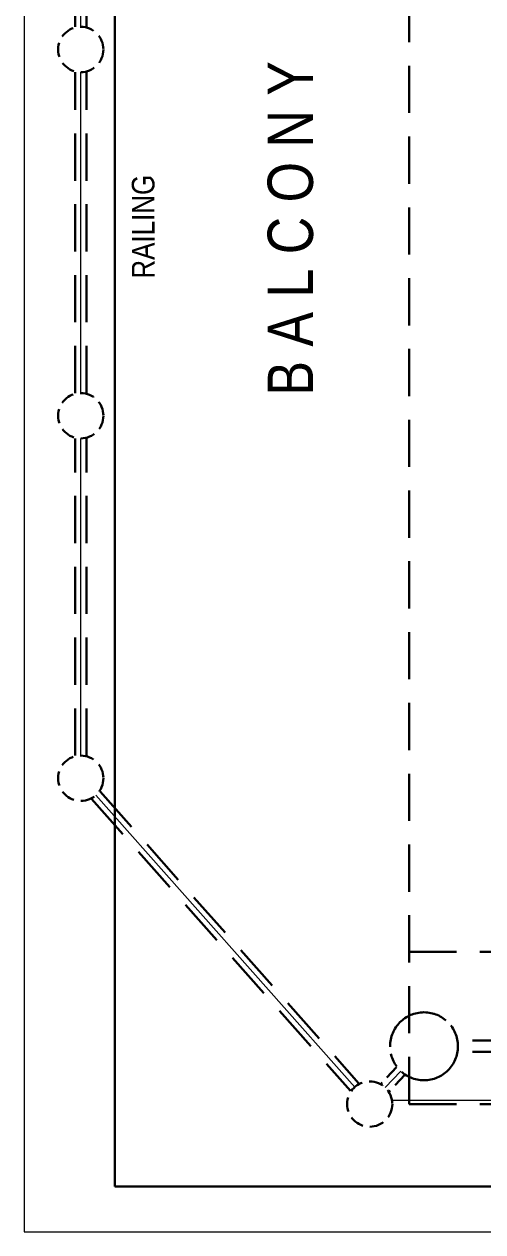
# Model space of a CAD drawing. Header units: inches. Extents: x -298 to 15350, y -6 to 2753.
# Drawn here: x 7122.6 to 7244.1, y 1245.8 to 1565.6 of the extents above; entities that cross this region are included whole.
import ezdxf

# ---------------------------------------------------------------- set-up
doc = ezdxf.new("R2010")
doc.units = ezdxf.units.IN
doc.header["$MEASUREMENT"] = 0
doc.linetypes.add('CENTER', pattern=[2, 1.25, -0.25, 0.25, -0.25])
doc.linetypes.add('HIDDEN', pattern=[0.375, 0.25, -0.125])
doc.layers.add('ROOF', color=7, linetype='HIDDEN', lineweight=30)
doc.layers.add('WALL FRAMING', color=9, linetype='CENTER', lineweight=30)
doc.layers.add('TEXT80', color=9, linetype='Continuous')
doc.layers.add('TITLE BLOCK', color=7, linetype='Continuous')
doc.styles.add('ARCHENT', font='technical.ttf', dxfattribs={"height": 6})

msp = doc.modelspace()

# ---------------------------------------------------------------- linework, layer by layer
at = {"layer": 'ROOF', "color": 7, "linetype": 'HIDDEN', "ltscale": 50}
for p, q in [((7224.59281, 1279.60633), (7224.59281, 1740.90935)), ((7136.09281, 1371.90935), (7136.09281, 1455.90935)), ((7139.09281, 1371.90935), (7139.09281, 1455.90935)), ((7140.45151, 1360.42502), (7209.02408, 1283.10017)), ((7142.69605, 1362.41551), (7211.26862, 1285.09066)), ((7224.59281, 1279.60633), (7787.59281, 1279.60633))]:
    msp.add_line(p, q, dxfattribs=at)
at = {"layer": 'ROOF', "linetype": 'HIDDEN', "ltscale": 50}
for p, q in [((7136.09281, 1564.90935), (7136.09281, 1648.90935)), ((7139.09281, 1564.90935), (7139.09281, 1648.90935)), ((7136.09281, 1467.90935), (7136.09281, 1552.90935)), ((7139.09281, 1467.90935), (7139.09281, 1552.90935)), ((7224.59281, 1319.90935), (7787.59281, 1319.90935)), ((7272.59281, 1296.40935), (7237.50847, 1296.40935)), ((7272.59281, 1293.40935), (7237.50847, 1293.40935))]:
    msp.add_line(p, q, dxfattribs=at)
at = {"layer": 'ROOF', "linetype": 'Continuous', "lineweight": 20, "ltscale": 50}
for p, q in [((7137.59281, 1564.90935), (7137.59281, 1648.90935)), ((7137.59281, 1467.90935), (7137.59281, 1552.90935)), ((7220.0434, 1280.60633), (7757.59281, 1280.60633))]:
    msp.add_line(p, q, dxfattribs=at)
at = {"layer": 'ROOF', "color": 7, "linetype": 'Continuous', "lineweight": 20, "ltscale": 50}
for p, q in [((7137.59281, 1371.90935), (7137.59281, 1455.90935)), ((7141.57378, 1361.42027), (7210.14635, 1284.09541))]:
    msp.add_line(p, q, dxfattribs=at)
at = {"layer": 'ROOF', "color": 7, "linetype": 'HIDDEN', "ltscale": 15}
for p, q in [((7221.25205, 1289.37814), (7217.14315, 1285.00585)), ((7223.43819, 1287.32369), (7219.32929, 1282.9514))]:
    msp.add_line(p, q, dxfattribs=at)
at = {"layer": 'ROOF', "color": 7, "linetype": 'Continuous', "lineweight": 20, "ltscale": 150}
msp.add_line((7222.34512, 1288.35091), (7218.23622, 1283.97862), dxfattribs=at)
at = {"layer": 'ROOF', "ltscale": 15}
for centre, radius in [((7137.59281, 1558.90935), 6), ((7137.59281, 1461.90935), 6), ((7137.59281, 1365.90935), 6), ((7228.50847, 1294.90935), 9), ((7214.12732, 1279.60633), 6)]:
    msp.add_circle(centre, radius, dxfattribs=at)
at = {"layer": 'TITLE BLOCK', "color": 7, "linetype": 'Continuous', "lineweight": 0, "ltscale": 0.5}
for p, q in [((7122.5914, 1773.76344), (7122.5914, 1245.76553)), ((7122.5914, 1245.76553), (7938.57585, 1245.76553))]:
    msp.add_line(p, q, dxfattribs=at)
at = {"layer": 'TITLE BLOCK', "color": 7, "linetype": 'Continuous', "lineweight": 30, "ltscale": 0.5}
for p, q in [((7146.5914, 1761.76344), (7146.5914, 1257.76553)), ((7146.5914, 1257.76553), (7926.57585, 1257.76553))]:
    msp.add_line(p, q, dxfattribs=at)
at = {"layer": 'WALL FRAMING', "ltscale": 15}
msp.add_line((7224.59281, 1504.85113), (7224.59281, 1510.85113), dxfattribs=at)
at = {"layer": 'WALL FRAMING', "color": 9, "ltscale": 15}
msp.add_circle((7228.50847, 1294.90935), 9, dxfattribs=at)

# ---------------------------------------------------------------- texts
at = {"layer": 'TEXT80', "color": 9, "width": 360.0625, "attachment_point": 5, "rotation": 90.0327705, "style": 'ARCHENT'}
for s, insert, char_height in [('{\\C7;B A L C O N Y}', (7193.18032, 1511.54374), 12), ('{\\C7;RAILING}', (7154.16476, 1511.97745), 6)]:
    msp.add_mtext(s, dxfattribs=dict(at, insert=insert, char_height=char_height))

doc.saveas('drawing.dxf')
